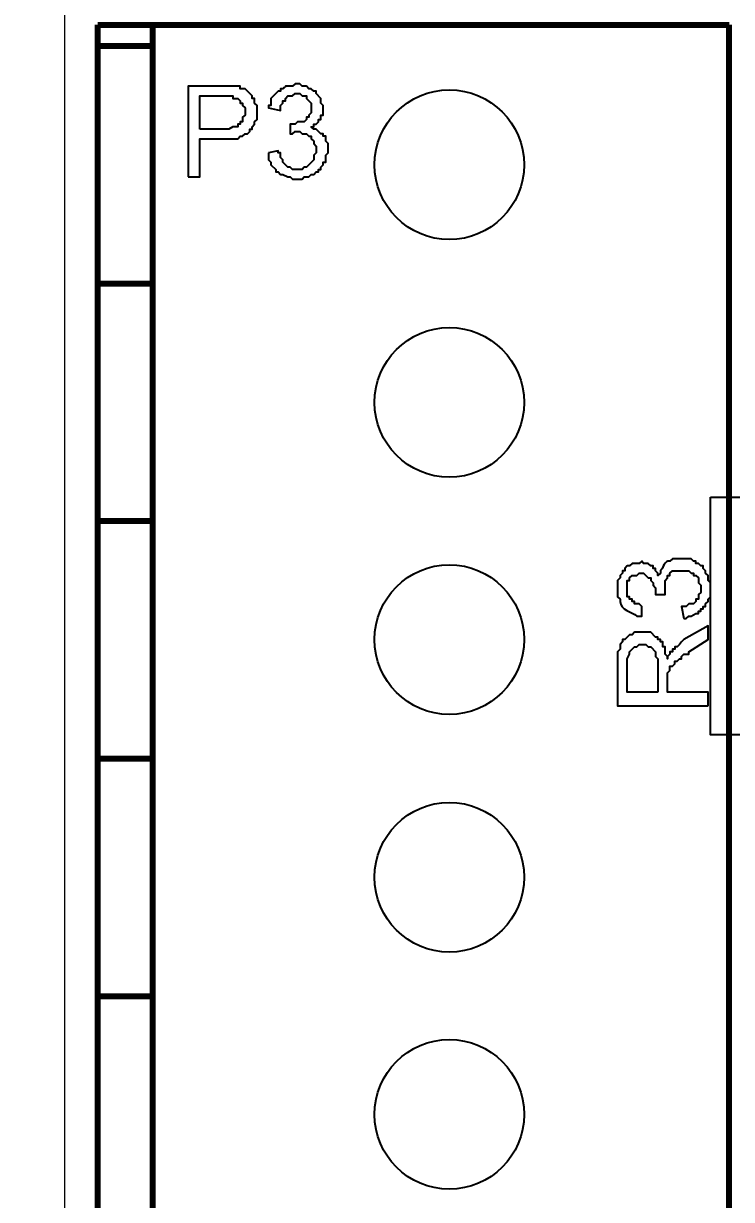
# Model space of a CAD drawing. Header units: millimetres. Extents: x -109 to -14.2, y -107.5 to -24.7.
# Drawn here: x -88.26 to -80.68, y -78.7 to -66.12 of the extents above; entities that cross this region are included whole.
import ezdxf

# ---------------------------------------------------------------- set-up
doc = ezdxf.new("R2010")
doc.units = ezdxf.units.MM
doc.header["$MEASUREMENT"] = 0
doc.layers.add('layer 1', color=7, linetype='Continuous')
doc.styles.get("Standard").update_dxf_attribs({"font": 'Deng.ttf'})
doc.dimstyles.get("Standard").update_dxf_attribs({"dimscale": 20, "dimtxt": 0.18, "dimasz": 0.18, "dimexe": 0.18, "dimexo": 0.0625, "dimgap": 0.09, "dimtad": 0, "dimtih": 1, "dimtoh": 1, "dimdec": 1, "dimzin": 0, "dimdsep": 46, "dimtxsty": 'Standard', "dimcen": 0.09, "dimadec": 0, "dimazin": 0, "dimtfac": 1, "dimtdec": 1, "dimtofl": 0, "dimtmove": 0, "dimatfit": 3, "dimfxl": 1, "dimtolj": 1, "dimtzin": 0, "dimarcsym": 0})

# ---------------------------------------------------------------- blocks, each defined once
blk = doc.blocks.new('*D5')
at = {"color": 0, "lineweight": -2, "transparency": 16777216}
for p, q in [((-86.575, -37.11), (-107.815, -37.11)), ((-104.215, -40.71), (-104.215, -62.346)), ((-104.215, -91.51), (-104.215, -69.874)), ((-86.575, -95.11), (-107.815, -95.11))]:
    blk.add_line(p, q, dxfattribs=at)
at = {"color": 0, "transparency": 16777216}
for points in [[(-104.815, -40.71), (-103.615, -40.71), (-104.215, -37.11)], [(-104.815, -91.51), (-103.615, -91.51), (-104.215, -95.11)]]:
    blk.add_solid(points, dxfattribs=at)
at = {"layer": 'Defpoints', "color": 0, "transparency": 16777216}
for p in [(-85.325, -37.11), (-104.215, -95.11), (-85.325, -95.11)]:
    blk.add_point(p, dxfattribs=at)
at = {"color": 0, "transparency": 16777216, "insert": (-104.215, -66.11), "char_height": 3.6, "attachment_point": 5}
blk.add_mtext('\\A1;58.0', dxfattribs=at)

msp = doc.modelspace()

# ---------------------------------------------------------------- linework, layer by layer
at = {"layer": 'layer 1', "color": 0}
for centre in [(-83.697, -67.633), (-83.697, -70.175), (-83.697, -72.712), (-83.697, -75.254), (-83.697, -77.79)]:
    msp.add_ellipse(centre, major_axis=(0, 0.8), ratio=1, dxfattribs=at)
at = {"layer": 'layer 1', "color": 0, "lineweight": 18}
msp.add_open_spline([(-87.814, -95.112), (-87.814, -95.112), (-87.814, -37.108), (-87.814, -37.108)], degree=3, dxfattribs=at)
at = {"layer": 'layer 1', "color": 0, "lineweight": 80}
for points in [[(-87.459, -91.988), (-87.459, -91.988), (-87.459, -66.136), (-87.459, -66.136)], [(-87.459, -66.136), (-87.459, -66.136), (-80.702, -66.136), (-80.702, -66.136)], [(-86.872, -91.988), (-86.872, -91.988), (-86.872, -66.136), (-86.872, -66.136)], [(-80.702, -91.988), (-80.702, -91.988), (-80.702, -66.136), (-80.702, -66.136)], [(-87.459, -66.361), (-87.459, -66.361), (-86.872, -66.361), (-86.872, -66.361)], [(-87.459, -68.904), (-87.459, -68.904), (-86.872, -68.904), (-86.872, -68.904)], [(-87.459, -71.44), (-87.459, -71.44), (-86.872, -71.44), (-86.872, -71.44)], [(-87.459, -73.983), (-87.459, -73.983), (-86.872, -73.983), (-86.872, -73.983)], [(-87.459, -76.526), (-87.459, -76.526), (-86.872, -76.526), (-86.872, -76.526)]]:
    msp.add_open_spline(points, degree=3, dxfattribs=at)
at = {"layer": 'layer 1', "color": 0}
for points, knots in [([(-85.633, -67.504), (-85.633, -67.504), (-85.53, -67.484), (-85.53, -67.484), (-85.53, -67.484), (-85.53, -67.484), (-85.53, -67.504), (-85.53, -67.504), (-85.53, -67.504), (-85.53, -67.504), (-85.504, -67.504), (-85.504, -67.504), (-85.504, -67.504), (-85.504, -67.504), (-85.504, -67.555), (-85.504, -67.555), (-85.504, -67.555), (-85.504, -67.555), (-85.478, -67.581), (-85.478, -67.581), (-85.478, -67.581), (-85.478, -67.581), (-85.478, -67.607), (-85.478, -67.607), (-85.478, -67.607), (-85.478, -67.607), (-85.426, -67.659), (-85.426, -67.659), (-85.426, -67.659), (-85.426, -67.659), (-85.4, -67.659), (-85.4, -67.659), (-85.4, -67.659), (-85.4, -67.659), (-85.375, -67.684), (-85.375, -67.684), (-85.375, -67.684), (-85.375, -67.684), (-85.271, -67.684), (-85.271, -67.684), (-85.271, -67.684), (-85.271, -67.684), (-85.252, -67.659), (-85.252, -67.659), (-85.252, -67.659), (-85.252, -67.659), (-85.226, -67.659), (-85.226, -67.659), (-85.226, -67.659), (-85.226, -67.659), (-85.149, -67.581), (-85.149, -67.581), (-85.149, -67.581), (-85.149, -67.581), (-85.149, -67.529), (-85.149, -67.529), (-85.149, -67.529), (-85.149, -67.529), (-85.123, -67.504), (-85.123, -67.504), (-85.123, -67.504), (-85.123, -67.504), (-85.123, -67.433), (-85.123, -67.433), (-85.123, -67.433), (-85.123, -67.433), (-85.149, -67.407), (-85.149, -67.407), (-85.149, -67.407), (-85.149, -67.407), (-85.149, -67.381), (-85.149, -67.381), (-85.149, -67.381), (-85.149, -67.381), (-85.175, -67.355), (-85.175, -67.355), (-85.175, -67.355), (-85.175, -67.355), (-85.175, -67.329), (-85.175, -67.329), (-85.175, -67.329), (-85.175, -67.329), (-85.2, -67.329), (-85.2, -67.329), (-85.2, -67.329), (-85.2, -67.329), (-85.226, -67.304), (-85.226, -67.304), (-85.226, -67.304), (-85.226, -67.304), (-85.271, -67.304), (-85.271, -67.304), (-85.271, -67.304), (-85.271, -67.304), (-85.297, -67.278), (-85.297, -67.278), (-85.297, -67.278), (-85.297, -67.278), (-85.349, -67.278), (-85.349, -67.278), (-85.349, -67.278), (-85.349, -67.278), (-85.375, -67.304), (-85.375, -67.304), (-85.375, -67.304), (-85.375, -67.304), (-85.4, -67.304), (-85.4, -67.304), (-85.4, -67.304), (-85.4, -67.304), (-85.4, -67.2), (-85.4, -67.2), (-85.4, -67.2), (-85.4, -67.2), (-85.349, -67.2), (-85.349, -67.2), (-85.349, -67.2), (-85.349, -67.2), (-85.323, -67.175), (-85.323, -67.175), (-85.323, -67.175), (-85.323, -67.175), (-85.252, -67.175), (-85.252, -67.175), (-85.252, -67.175), (-85.252, -67.175), (-85.226, -67.149), (-85.226, -67.149), (-85.226, -67.149), (-85.226, -67.149), (-85.226, -67.123), (-85.226, -67.123), (-85.226, -67.123), (-85.226, -67.123), (-85.2, -67.123), (-85.2, -67.123), (-85.2, -67.123), (-85.2, -67.123), (-85.2, -67.104), (-85.2, -67.104), (-85.2, -67.104), (-85.2, -67.104), (-85.175, -67.078), (-85.175, -67.078), (-85.175, -67.078), (-85.175, -67.078), (-85.175, -66.974), (-85.175, -66.974), (-85.175, -66.974), (-85.175, -66.974), (-85.226, -66.923), (-85.226, -66.923), (-85.226, -66.923), (-85.226, -66.923), (-85.226, -66.897), (-85.226, -66.897), (-85.226, -66.897), (-85.226, -66.897), (-85.271, -66.897), (-85.271, -66.897), (-85.271, -66.897), (-85.271, -66.897), (-85.297, -66.871), (-85.297, -66.871), (-85.297, -66.871), (-85.297, -66.871), (-85.349, -66.871), (-85.349, -66.871), (-85.349, -66.871), (-85.349, -66.871), (-85.375, -66.897), (-85.375, -66.897), (-85.375, -66.897), (-85.375, -66.897), (-85.426, -66.897), (-85.426, -66.897), (-85.426, -66.897), (-85.426, -66.897), (-85.452, -66.923), (-85.452, -66.923), (-85.452, -66.923), (-85.452, -66.923), (-85.452, -66.949), (-85.452, -66.949), (-85.452, -66.949), (-85.452, -66.949), (-85.478, -66.949), (-85.478, -66.949), (-85.478, -66.949), (-85.478, -66.949), (-85.478, -66.974), (-85.478, -66.974), (-85.478, -66.974), (-85.478, -66.974), (-85.504, -67), (-85.504, -67), (-85.504, -67), (-85.504, -67), (-85.504, -67.052), (-85.504, -67.052), (-85.504, -67.052), (-85.504, -67.052), (-85.633, -67.026), (-85.633, -67.026), (-85.633, -67.026), (-85.633, -67.026), (-85.633, -67), (-85.633, -67), (-85.633, -67), (-85.633, -67), (-85.607, -67), (-85.607, -67), (-85.607, -67), (-85.607, -67), (-85.607, -66.923), (-85.607, -66.923), (-85.607, -66.923), (-85.607, -66.923), (-85.53, -66.845), (-85.53, -66.845), (-85.53, -66.845), (-85.53, -66.845), (-85.504, -66.845), (-85.504, -66.845), (-85.504, -66.845), (-85.504, -66.845), (-85.504, -66.82), (-85.504, -66.82), (-85.504, -66.82), (-85.504, -66.82), (-85.478, -66.82), (-85.478, -66.82), (-85.478, -66.82), (-85.478, -66.82), (-85.452, -66.794), (-85.452, -66.794), (-85.452, -66.794), (-85.452, -66.794), (-85.375, -66.794), (-85.375, -66.794), (-85.375, -66.794), (-85.375, -66.794), (-85.349, -66.768), (-85.349, -66.768), (-85.349, -66.768), (-85.349, -66.768), (-85.297, -66.768), (-85.297, -66.768), (-85.297, -66.768), (-85.297, -66.768), (-85.271, -66.794), (-85.271, -66.794), (-85.271, -66.794), (-85.271, -66.794), (-85.226, -66.794), (-85.226, -66.794), (-85.226, -66.794), (-85.226, -66.794), (-85.2, -66.82), (-85.2, -66.82), (-85.2, -66.82), (-85.2, -66.82), (-85.175, -66.82), (-85.175, -66.82), (-85.175, -66.82), (-85.175, -66.82), (-85.149, -66.845), (-85.149, -66.845), (-85.149, -66.845), (-85.149, -66.845), (-85.123, -66.845), (-85.123, -66.845), (-85.123, -66.845), (-85.123, -66.845), (-85.123, -66.871), (-85.123, -66.871), (-85.123, -66.871), (-85.123, -66.871), (-85.071, -66.923), (-85.071, -66.923), (-85.071, -66.923), (-85.071, -66.923), (-85.071, -66.974), (-85.071, -66.974), (-85.071, -66.974), (-85.071, -66.974), (-85.046, -67), (-85.046, -67), (-85.046, -67), (-85.046, -67), (-85.046, -67.104), (-85.046, -67.104), (-85.046, -67.104), (-85.046, -67.104), (-85.071, -67.104), (-85.071, -67.104), (-85.071, -67.104), (-85.071, -67.104), (-85.071, -67.149), (-85.071, -67.149), (-85.071, -67.149), (-85.071, -67.149), (-85.097, -67.149), (-85.097, -67.149), (-85.097, -67.149), (-85.097, -67.149), (-85.097, -67.175), (-85.097, -67.175), (-85.097, -67.175), (-85.097, -67.175), (-85.123, -67.2), (-85.123, -67.2), (-85.123, -67.2), (-85.123, -67.2), (-85.149, -67.2), (-85.149, -67.2), (-85.149, -67.2), (-85.149, -67.2), (-85.149, -67.226), (-85.149, -67.226), (-85.149, -67.226), (-85.149, -67.226), (-85.175, -67.226), (-85.175, -67.226), (-85.175, -67.226), (-85.175, -67.226), (-85.149, -67.252), (-85.149, -67.252), (-85.149, -67.252), (-85.149, -67.252), (-85.123, -67.252), (-85.123, -67.252), (-85.123, -67.252), (-85.123, -67.252), (-85.071, -67.304), (-85.071, -67.304), (-85.071, -67.304), (-85.071, -67.304), (-85.046, -67.304), (-85.046, -67.304), (-85.046, -67.304), (-85.046, -67.304), (-85.046, -67.329), (-85.046, -67.329), (-85.046, -67.329), (-85.046, -67.329), (-85.02, -67.329), (-85.02, -67.329), (-85.02, -67.329), (-85.02, -67.329), (-85.02, -67.381), (-85.02, -67.381), (-85.02, -67.381), (-85.02, -67.381), (-84.994, -67.407), (-84.994, -67.407), (-84.994, -67.407), (-84.994, -67.407), (-84.994, -67.504), (-84.994, -67.504), (-84.994, -67.504), (-84.994, -67.504), (-85.02, -67.529), (-85.02, -67.529), (-85.02, -67.529), (-85.02, -67.529), (-85.02, -67.607), (-85.02, -67.607), (-85.02, -67.607), (-85.02, -67.607), (-85.046, -67.607), (-85.046, -67.607), (-85.046, -67.607), (-85.046, -67.607), (-85.046, -67.633), (-85.046, -67.633), (-85.046, -67.633), (-85.046, -67.633), (-85.071, -67.659), (-85.071, -67.659), (-85.071, -67.659), (-85.071, -67.659), (-85.071, -67.684), (-85.071, -67.684), (-85.071, -67.684), (-85.071, -67.684), (-85.097, -67.684), (-85.097, -67.684), (-85.097, -67.684), (-85.097, -67.684), (-85.097, -67.71), (-85.097, -67.71), (-85.097, -67.71), (-85.097, -67.71), (-85.123, -67.71), (-85.123, -67.71), (-85.123, -67.71), (-85.123, -67.71), (-85.149, -67.736), (-85.149, -67.736), (-85.149, -67.736), (-85.149, -67.736), (-85.175, -67.736), (-85.175, -67.736), (-85.175, -67.736), (-85.175, -67.736), (-85.2, -67.762), (-85.2, -67.762), (-85.2, -67.762), (-85.2, -67.762), (-85.252, -67.762), (-85.252, -67.762), (-85.252, -67.762), (-85.252, -67.762), (-85.271, -67.788), (-85.271, -67.788), (-85.271, -67.788), (-85.271, -67.788), (-85.375, -67.788), (-85.375, -67.788), (-85.375, -67.788), (-85.375, -67.788), (-85.4, -67.762), (-85.4, -67.762), (-85.4, -67.762), (-85.4, -67.762), (-85.426, -67.762), (-85.426, -67.762), (-85.426, -67.762), (-85.426, -67.762), (-85.478, -67.736), (-85.478, -67.736), (-85.478, -67.736), (-85.478, -67.736), (-85.504, -67.736), (-85.504, -67.736), (-85.504, -67.736), (-85.504, -67.736), (-85.53, -67.71), (-85.53, -67.71), (-85.53, -67.71), (-85.53, -67.71), (-85.555, -67.71), (-85.555, -67.71), (-85.555, -67.71), (-85.555, -67.71), (-85.555, -67.684), (-85.555, -67.684), (-85.555, -67.684), (-85.555, -67.684), (-85.607, -67.633), (-85.607, -67.633), (-85.607, -67.633), (-85.607, -67.633), (-85.607, -67.607), (-85.607, -67.607), (-85.607, -67.607), (-85.607, -67.607), (-85.633, -67.581), (-85.633, -67.581), (-85.633, -67.581), (-85.633, -67.581), (-85.633, -67.504), (-85.633, -67.504)], [0, 0, 0, 0, 0.008547, 0.008547, 0.008547, 0.008547, 0.017094, 0.017094, 0.017094, 0.017094, 0.025641, 0.025641, 0.025641, 0.025641, 0.034188, 0.034188, 0.034188, 0.034188, 0.042735, 0.042735, 0.042735, 0.042735, 0.051282, 0.051282, 0.051282, 0.051282, 0.059829, 0.059829, 0.059829, 0.059829, 0.068376, 0.068376, 0.068376, 0.068376, 0.076923, 0.076923, 0.076923, 0.076923, 0.08547, 0.08547, 0.08547, 0.08547, 0.094017, 0.094017, 0.094017, 0.094017, 0.102564, 0.102564, 0.102564, 0.102564, 0.111111, 0.111111, 0.111111, 0.111111, 0.119658, 0.119658, 0.119658, 0.119658, 0.128205, 0.128205, 0.128205, 0.128205, 0.136752, 0.136752, 0.136752, 0.136752, 0.145299, 0.145299, 0.145299, 0.145299, 0.153846, 0.153846, 0.153846, 0.153846, 0.162393, 0.162393, 0.162393, 0.162393, 0.17094, 0.17094, 0.17094, 0.17094, 0.179487, 0.179487, 0.179487, 0.179487, 0.188034, 0.188034, 0.188034, 0.188034, 0.196581, 0.196581, 0.196581, 0.196581, 0.205128, 0.205128, 0.205128, 0.205128, 0.213675, 0.213675, 0.213675, 0.213675, 0.222222, 0.222222, 0.222222, 0.222222, 0.230769, 0.230769, 0.230769, 0.230769, 0.239316, 0.239316, 0.239316, 0.239316, 0.247863, 0.247863, 0.247863, 0.247863, 0.25641, 0.25641, 0.25641, 0.25641, 0.264957, 0.264957, 0.264957, 0.264957, 0.273504, 0.273504, 0.273504, 0.273504, 0.282051, 0.282051, 0.282051, 0.282051, 0.290598, 0.290598, 0.290598, 0.290598, 0.299145, 0.299145, 0.299145, 0.299145, 0.307692, 0.307692, 0.307692, 0.307692, 0.316239, 0.316239, 0.316239, 0.316239, 0.324786, 0.324786, 0.324786, 0.324786, 0.333333, 0.333333, 0.333333, 0.333333, 0.34188, 0.34188, 0.34188, 0.34188, 0.350427, 0.350427, 0.350427, 0.350427, 0.358974, 0.358974, 0.358974, 0.358974, 0.367521, 0.367521, 0.367521, 0.367521, 0.376068, 0.376068, 0.376068, 0.376068, 0.384615, 0.384615, 0.384615, 0.384615, 0.393162, 0.393162, 0.393162, 0.393162, 0.401709, 0.401709, 0.401709, 0.401709, 0.410256, 0.410256, 0.410256, 0.410256, 0.418803, 0.418803, 0.418803, 0.418803, 0.42735, 0.42735, 0.42735, 0.42735, 0.435897, 0.435897, 0.435897, 0.435897, 0.444444, 0.444444, 0.444444, 0.444444, 0.452991, 0.452991, 0.452991, 0.452991, 0.461538, 0.461538, 0.461538, 0.461538, 0.470085, 0.470085, 0.470085, 0.470085, 0.478632, 0.478632, 0.478632, 0.478632, 0.487179, 0.487179, 0.487179, 0.487179, 0.495726, 0.495726, 0.495726, 0.495727, 0.504274, 0.504274, 0.504274, 0.504274, 0.512821, 0.512821, 0.512821, 0.512821, 0.521368, 0.521368, 0.521368, 0.521368, 0.529915, 0.529915, 0.529915, 0.529915, 0.538462, 0.538462, 0.538462, 0.538462, 0.547009, 0.547009, 0.547009, 0.547009, 0.555556, 0.555556, 0.555556, 0.555556, 0.564103, 0.564103, 0.564103, 0.564103, 0.57265, 0.57265, 0.57265, 0.57265, 0.581197, 0.581197, 0.581197, 0.581197, 0.589744, 0.589744, 0.589744, 0.589744, 0.598291, 0.598291, 0.598291, 0.598291, 0.606838, 0.606838, 0.606838, 0.606838, 0.615385, 0.615385, 0.615385, 0.615385, 0.623932, 0.623932, 0.623932, 0.623932, 0.632479, 0.632479, 0.632479, 0.632479, 0.641026, 0.641026, 0.641026, 0.641026, 0.649573, 0.649573, 0.649573, 0.649573, 0.65812, 0.65812, 0.65812, 0.65812, 0.666667, 0.666667, 0.666667, 0.666667, 0.675214, 0.675214, 0.675214, 0.675214, 0.683761, 0.683761, 0.683761, 0.683761, 0.692308, 0.692308, 0.692308, 0.692308, 0.700855, 0.700855, 0.700855, 0.700855, 0.709402, 0.709402, 0.709402, 0.709402, 0.717949, 0.717949, 0.717949, 0.717949, 0.726496, 0.726496, 0.726496, 0.726496, 0.735043, 0.735043, 0.735043, 0.735043, 0.74359, 0.74359, 0.74359, 0.74359, 0.752137, 0.752137, 0.752137, 0.752137, 0.760684, 0.760684, 0.760684, 0.760684, 0.769231, 0.769231, 0.769231, 0.769231, 0.777778, 0.777778, 0.777778, 0.777778, 0.786325, 0.786325, 0.786325, 0.786325, 0.794872, 0.794872, 0.794872, 0.794872, 0.803419, 0.803419, 0.803419, 0.803419, 0.811966, 0.811966, 0.811966, 0.811966, 0.820513, 0.820513, 0.820513, 0.820513, 0.82906, 0.82906, 0.82906, 0.82906, 0.837607, 0.837607, 0.837607, 0.837607, 0.846154, 0.846154, 0.846154, 0.846154, 0.854701, 0.854701, 0.854701, 0.854701, 0.863248, 0.863248, 0.863248, 0.863248, 0.871795, 0.871795, 0.871795, 0.871795, 0.880342, 0.880342, 0.880342, 0.880342, 0.888889, 0.888889, 0.888889, 0.888889, 0.897436, 0.897436, 0.897436, 0.897436, 0.905983, 0.905983, 0.905983, 0.905983, 0.91453, 0.91453, 0.91453, 0.91453, 0.923077, 0.923077, 0.923077, 0.923077, 0.931624, 0.931624, 0.931624, 0.931624, 0.940171, 0.940171, 0.940171, 0.940171, 0.948718, 0.948718, 0.948718, 0.948718, 0.957265, 0.957265, 0.957265, 0.957265, 0.965812, 0.965812, 0.965812, 0.965812, 0.974359, 0.974359, 0.974359, 0.974359, 0.982906, 0.982906, 0.982906, 0.982906, 1, 1, 1, 1]), ([(-86.491, -67.762), (-86.491, -67.762), (-86.491, -66.794), (-86.491, -66.794), (-86.491, -66.794), (-86.491, -66.794), (-86.136, -66.794), (-86.136, -66.794), (-86.136, -66.794), (-86.078, -66.794), (-86.02, -66.794), (-85.962, -66.794), (-85.962, -66.794), (-85.962, -66.794), (-85.936, -66.794), (-85.936, -66.794), (-85.936, -66.794), (-85.936, -66.794), (-85.936, -66.82), (-85.936, -66.82), (-85.936, -66.82), (-85.936, -66.82), (-85.884, -66.82), (-85.884, -66.82), (-85.884, -66.82), (-85.884, -66.82), (-85.807, -66.897), (-85.807, -66.897), (-85.807, -66.897), (-85.807, -66.897), (-85.807, -66.923), (-85.807, -66.923), (-85.807, -66.923), (-85.807, -66.923), (-85.781, -66.923), (-85.781, -66.923), (-85.781, -66.923), (-85.781, -66.923), (-85.781, -66.974), (-85.781, -66.974), (-85.781, -66.974), (-85.781, -66.974), (-85.755, -67), (-85.755, -67), (-85.755, -67), (-85.755, -67), (-85.755, -67.149), (-85.755, -67.149), (-85.755, -67.149), (-85.755, -67.149), (-85.781, -67.175), (-85.781, -67.175), (-85.781, -67.175), (-85.781, -67.175), (-85.781, -67.2), (-85.781, -67.2), (-85.781, -67.2), (-85.781, -67.2), (-85.807, -67.226), (-85.807, -67.226), (-85.807, -67.226), (-85.807, -67.226), (-85.807, -67.252), (-85.807, -67.252), (-85.807, -67.252), (-85.807, -67.252), (-85.833, -67.252), (-85.833, -67.252), (-85.833, -67.252), (-85.833, -67.252), (-85.833, -67.278), (-85.833, -67.278), (-85.833, -67.278), (-85.833, -67.278), (-85.859, -67.304), (-85.859, -67.304), (-85.859, -67.304), (-85.859, -67.304), (-85.884, -67.304), (-85.884, -67.304), (-85.884, -67.304), (-85.884, -67.304), (-85.91, -67.329), (-85.91, -67.329), (-85.91, -67.329), (-85.91, -67.329), (-85.936, -67.329), (-85.936, -67.329), (-85.936, -67.329), (-85.936, -67.329), (-85.962, -67.355), (-85.962, -67.355), (-85.962, -67.355), (-85.962, -67.355), (-86.369, -67.355), (-86.369, -67.355), (-86.369, -67.355), (-86.369, -67.355), (-86.369, -67.762), (-86.369, -67.762), (-86.369, -67.762), (-86.369, -67.762), (-86.491, -67.762), (-86.491, -67.762)], [0, 0, 0, 0, 0.037037, 0.037037, 0.037037, 0.037037, 0.074074, 0.074074, 0.074074, 0.074074, 0.111111, 0.111111, 0.111111, 0.111111, 0.148148, 0.148148, 0.148148, 0.148148, 0.185185, 0.185185, 0.185185, 0.185185, 0.222222, 0.222222, 0.222222, 0.222222, 0.259259, 0.259259, 0.259259, 0.259259, 0.296296, 0.296296, 0.296296, 0.296296, 0.333333, 0.333333, 0.333333, 0.333333, 0.37037, 0.37037, 0.37037, 0.37037, 0.407407, 0.407407, 0.407407, 0.407407, 0.444444, 0.444444, 0.444444, 0.444444, 0.481481, 0.481481, 0.481481, 0.481481, 0.518519, 0.518519, 0.518519, 0.518519, 0.555556, 0.555556, 0.555556, 0.555556, 0.592593, 0.592593, 0.592593, 0.592593, 0.62963, 0.62963, 0.62963, 0.62963, 0.666667, 0.666667, 0.666667, 0.666667, 0.703704, 0.703704, 0.703704, 0.703704, 0.740741, 0.740741, 0.740741, 0.740741, 0.777778, 0.777778, 0.777778, 0.777778, 0.814815, 0.814815, 0.814815, 0.814815, 0.851852, 0.851852, 0.851852, 0.851852, 0.888889, 0.888889, 0.888889, 0.888889, 0.925926, 0.925926, 0.925926, 0.925926, 1, 1, 1, 1]), ([(-86.369, -67.252), (-86.369, -67.252), (-86.059, -67.252), (-86.059, -67.252), (-86.059, -67.252), (-86.059, -67.252), (-86.014, -67.226), (-86.014, -67.226), (-86.014, -67.226), (-86.014, -67.226), (-85.962, -67.226), (-85.962, -67.226), (-85.962, -67.226), (-85.962, -67.226), (-85.962, -67.2), (-85.962, -67.2), (-85.962, -67.2), (-85.962, -67.2), (-85.936, -67.2), (-85.936, -67.2), (-85.936, -67.2), (-85.936, -67.2), (-85.936, -67.175), (-85.936, -67.175), (-85.936, -67.175), (-85.936, -67.175), (-85.91, -67.175), (-85.91, -67.175), (-85.91, -67.175), (-85.91, -67.175), (-85.91, -67.123), (-85.91, -67.123), (-85.91, -67.123), (-85.91, -67.123), (-85.884, -67.104), (-85.884, -67.104), (-85.884, -67.104), (-85.884, -67.104), (-85.884, -67.026), (-85.884, -67.026), (-85.884, -67.026), (-85.884, -67.026), (-85.91, -67), (-85.91, -67), (-85.91, -67), (-85.91, -67), (-85.91, -66.974), (-85.91, -66.974), (-85.91, -66.974), (-85.91, -66.974), (-85.936, -66.974), (-85.936, -66.974), (-85.936, -66.974), (-85.936, -66.974), (-85.936, -66.949), (-85.936, -66.949), (-85.936, -66.949), (-85.936, -66.949), (-85.962, -66.923), (-85.962, -66.923), (-85.962, -66.923), (-85.962, -66.923), (-86.014, -66.923), (-86.014, -66.923), (-86.014, -66.923), (-86.014, -66.923), (-86.014, -66.897), (-86.014, -66.897), (-86.014, -66.897), (-86.014, -66.897), (-86.369, -66.897), (-86.369, -66.897), (-86.369, -66.897), (-86.369, -66.897), (-86.369, -67.252), (-86.369, -67.252)], [0, 0, 0, 0, 0.05, 0.05, 0.05, 0.05, 0.1, 0.1, 0.1, 0.1, 0.15, 0.15, 0.15, 0.15, 0.2, 0.2, 0.2, 0.2, 0.25, 0.25, 0.25, 0.25, 0.3, 0.3, 0.3, 0.3, 0.35, 0.35, 0.35, 0.35, 0.4, 0.4, 0.4, 0.4, 0.45, 0.45, 0.45, 0.45, 0.5, 0.5, 0.5, 0.5, 0.55, 0.55, 0.55, 0.55, 0.6, 0.6, 0.6, 0.6, 0.65, 0.65, 0.65, 0.65, 0.7, 0.7, 0.7, 0.7, 0.75, 0.75, 0.75, 0.75, 0.8, 0.8, 0.8, 0.8, 0.85, 0.85, 0.85, 0.85, 0.9, 0.9, 0.9, 0.9, 1, 1, 1, 1]), ([(-80.902, -71.189), (-80.902, -71.189), (-80.902, -73.731), (-80.902, -73.731), (-80.902, -73.731), (-80.902, -73.731), (-72.009, -73.731), (-72.009, -73.731), (-72.009, -73.731), (-72.009, -73.731), (-72.009, -71.189), (-72.009, -71.189), (-72.009, -71.189), (-72.009, -71.189), (-80.902, -71.189), (-80.902, -71.189)], [0, 0, 0, 0, 0.2, 0.2, 0.2, 0.2, 0.4, 0.4, 0.4, 0.4, 0.6, 0.6, 0.6, 0.6, 1, 1, 1, 1]), ([(-81.186, -72.486), (-81.186, -72.486), (-81.212, -72.357), (-81.212, -72.357), (-81.212, -72.357), (-81.212, -72.357), (-81.161, -72.357), (-81.161, -72.357), (-81.161, -72.357), (-81.161, -72.357), (-81.135, -72.331), (-81.135, -72.331), (-81.135, -72.331), (-81.135, -72.331), (-81.083, -72.331), (-81.083, -72.331), (-81.083, -72.331), (-81.083, -72.331), (-81.057, -72.305), (-81.057, -72.305), (-81.057, -72.305), (-81.057, -72.305), (-81.057, -72.279), (-81.057, -72.279), (-81.057, -72.279), (-81.057, -72.279), (-81.031, -72.279), (-81.031, -72.279), (-81.031, -72.279), (-81.031, -72.279), (-81.031, -72.228), (-81.031, -72.228), (-81.031, -72.228), (-81.031, -72.228), (-81.006, -72.208), (-81.006, -72.208), (-81.006, -72.208), (-81.006, -72.208), (-81.006, -72.131), (-81.006, -72.131), (-81.006, -72.131), (-81.006, -72.131), (-81.031, -72.105), (-81.031, -72.105), (-81.031, -72.105), (-81.031, -72.105), (-81.031, -72.053), (-81.031, -72.053), (-81.031, -72.053), (-81.031, -72.053), (-81.057, -72.028), (-81.057, -72.028), (-81.057, -72.028), (-81.057, -72.028), (-81.083, -72.028), (-81.083, -72.028), (-81.083, -72.028), (-81.083, -72.028), (-81.083, -72.002), (-81.083, -72.002), (-81.083, -72.002), (-81.083, -72.002), (-81.109, -72.002), (-81.109, -72.002), (-81.109, -72.002), (-81.109, -72.002), (-81.135, -71.976), (-81.135, -71.976), (-81.135, -71.976), (-81.135, -71.976), (-81.309, -71.976), (-81.309, -71.976), (-81.309, -71.976), (-81.309, -71.976), (-81.335, -72.002), (-81.335, -72.002), (-81.335, -72.002), (-81.335, -72.002), (-81.335, -72.028), (-81.335, -72.028), (-81.335, -72.028), (-81.335, -72.028), (-81.361, -72.028), (-81.361, -72.028), (-81.361, -72.028), (-81.361, -72.028), (-81.361, -72.053), (-81.361, -72.053), (-81.361, -72.053), (-81.361, -72.053), (-81.386, -72.079), (-81.386, -72.079), (-81.386, -72.079), (-81.386, -72.079), (-81.386, -72.228), (-81.386, -72.228), (-81.386, -72.228), (-81.386, -72.228), (-81.49, -72.228), (-81.49, -72.228), (-81.49, -72.228), (-81.49, -72.228), (-81.49, -72.157), (-81.49, -72.157), (-81.49, -72.157), (-81.49, -72.157), (-81.515, -72.131), (-81.515, -72.131), (-81.515, -72.131), (-81.515, -72.131), (-81.515, -72.105), (-81.515, -72.105), (-81.515, -72.105), (-81.515, -72.105), (-81.541, -72.079), (-81.541, -72.079), (-81.541, -72.079), (-81.541, -72.079), (-81.541, -72.053), (-81.541, -72.053), (-81.541, -72.053), (-81.541, -72.053), (-81.567, -72.053), (-81.567, -72.053), (-81.567, -72.053), (-81.567, -72.053), (-81.619, -72.002), (-81.619, -72.002), (-81.619, -72.002), (-81.619, -72.002), (-81.664, -72.002), (-81.664, -72.002), (-81.664, -72.002), (-81.664, -72.002), (-81.69, -72.028), (-81.69, -72.028), (-81.69, -72.028), (-81.69, -72.028), (-81.741, -72.028), (-81.741, -72.028), (-81.741, -72.028), (-81.741, -72.028), (-81.767, -72.053), (-81.767, -72.053), (-81.767, -72.053), (-81.767, -72.053), (-81.767, -72.079), (-81.767, -72.079), (-81.767, -72.079), (-81.767, -72.079), (-81.793, -72.079), (-81.793, -72.079), (-81.793, -72.079), (-81.793, -72.079), (-81.793, -72.105), (-81.793, -72.105), (-81.793, -72.105), (-81.793, -72.146), (-81.793, -72.187), (-81.793, -72.228), (-81.793, -72.228), (-81.793, -72.228), (-81.793, -72.253), (-81.793, -72.253), (-81.793, -72.253), (-81.793, -72.253), (-81.767, -72.253), (-81.767, -72.253), (-81.767, -72.253), (-81.767, -72.253), (-81.767, -72.279), (-81.767, -72.279), (-81.767, -72.279), (-81.767, -72.279), (-81.741, -72.279), (-81.741, -72.279), (-81.741, -72.279), (-81.741, -72.279), (-81.741, -72.305), (-81.741, -72.305), (-81.741, -72.305), (-81.741, -72.305), (-81.716, -72.305), (-81.716, -72.305), (-81.716, -72.305), (-81.716, -72.305), (-81.716, -72.331), (-81.716, -72.331), (-81.716, -72.331), (-81.716, -72.331), (-81.664, -72.331), (-81.664, -72.331), (-81.664, -72.331), (-81.664, -72.331), (-81.638, -72.357), (-81.638, -72.357), (-81.638, -72.357), (-81.638, -72.357), (-81.638, -72.46), (-81.638, -72.46), (-81.638, -72.46), (-81.638, -72.46), (-81.69, -72.46), (-81.69, -72.46), (-81.69, -72.46), (-81.743, -72.417), (-81.863, -72.394), (-81.87, -72.305), (-81.87, -72.305), (-81.87, -72.305), (-81.87, -72.279), (-81.87, -72.279), (-81.87, -72.279), (-81.87, -72.279), (-81.896, -72.253), (-81.896, -72.253), (-81.896, -72.253), (-81.896, -72.253), (-81.896, -72.079), (-81.896, -72.079), (-81.896, -72.079), (-81.896, -72.079), (-81.87, -72.053), (-81.87, -72.053), (-81.87, -72.053), (-81.87, -72.053), (-81.87, -72.028), (-81.87, -72.028), (-81.87, -72.028), (-81.87, -72.028), (-81.845, -72.002), (-81.845, -72.002), (-81.845, -72.002), (-81.845, -72.002), (-81.845, -71.976), (-81.845, -71.976), (-81.845, -71.976), (-81.845, -71.976), (-81.819, -71.976), (-81.819, -71.976), (-81.819, -71.976), (-81.819, -71.976), (-81.819, -71.95), (-81.819, -71.95), (-81.819, -71.95), (-81.819, -71.95), (-81.793, -71.924), (-81.793, -71.924), (-81.793, -71.924), (-81.793, -71.924), (-81.767, -71.924), (-81.767, -71.924), (-81.767, -71.924), (-81.767, -71.924), (-81.741, -71.898), (-81.741, -71.898), (-81.741, -71.898), (-81.741, -71.898), (-81.664, -71.898), (-81.664, -71.898), (-81.664, -71.898), (-81.664, -71.898), (-81.638, -71.873), (-81.638, -71.873), (-81.638, -71.873), (-81.638, -71.873), (-81.619, -71.898), (-81.619, -71.898), (-81.619, -71.898), (-81.619, -71.898), (-81.567, -71.898), (-81.567, -71.898), (-81.567, -71.898), (-81.567, -71.898), (-81.541, -71.924), (-81.541, -71.924), (-81.541, -71.924), (-81.541, -71.924), (-81.515, -71.924), (-81.515, -71.924), (-81.515, -71.924), (-81.515, -71.924), (-81.515, -71.95), (-81.515, -71.95), (-81.515, -71.95), (-81.515, -71.95), (-81.49, -71.95), (-81.49, -71.95), (-81.49, -71.95), (-81.49, -71.95), (-81.49, -71.976), (-81.49, -71.976), (-81.49, -71.976), (-81.49, -71.976), (-81.464, -72.002), (-81.464, -72.002), (-81.464, -72.002), (-81.464, -72.002), (-81.464, -72.028), (-81.464, -72.028), (-81.464, -72.028), (-81.464, -72.028), (-81.438, -72.002), (-81.438, -72.002), (-81.438, -72.002), (-81.438, -72.002), (-81.438, -71.976), (-81.438, -71.976), (-81.438, -71.976), (-81.402, -71.948), (-81.401, -71.862), (-81.335, -71.873), (-81.335, -71.873), (-81.335, -71.873), (-81.309, -71.847), (-81.309, -71.847), (-81.309, -71.847), (-81.309, -71.847), (-81.283, -71.847), (-81.283, -71.847), (-81.283, -71.847), (-81.225, -71.847), (-81.167, -71.847), (-81.109, -71.847), (-81.109, -71.847), (-81.109, -71.847), (-81.083, -71.873), (-81.083, -71.873), (-81.083, -71.873), (-81.083, -71.873), (-81.057, -71.873), (-81.057, -71.873), (-81.057, -71.873), (-81.057, -71.873), (-81.057, -71.898), (-81.057, -71.898), (-81.057, -71.898), (-81.057, -71.898), (-81.031, -71.898), (-81.031, -71.898), (-81.031, -71.898), (-81.031, -71.898), (-81.006, -71.924), (-81.006, -71.924), (-81.006, -71.924), (-81.006, -71.924), (-80.98, -71.924), (-80.98, -71.924), (-80.98, -71.924), (-80.98, -71.924), (-80.98, -71.95), (-80.98, -71.95), (-80.98, -71.95), (-80.98, -71.95), (-80.954, -71.976), (-80.954, -71.976), (-80.954, -71.976), (-80.954, -71.976), (-80.954, -72.002), (-80.954, -72.002), (-80.954, -72.002), (-80.954, -72.002), (-80.928, -72.028), (-80.928, -72.028), (-80.928, -72.028), (-80.928, -72.028), (-80.928, -72.079), (-80.928, -72.079), (-80.928, -72.079), (-80.928, -72.079), (-80.902, -72.105), (-80.902, -72.105), (-80.902, -72.105), (-80.902, -72.105), (-80.902, -72.253), (-80.902, -72.253), (-80.902, -72.253), (-80.902, -72.253), (-80.928, -72.279), (-80.928, -72.279), (-80.928, -72.279), (-80.928, -72.279), (-80.928, -72.305), (-80.928, -72.305), (-80.928, -72.305), (-80.928, -72.305), (-80.954, -72.331), (-80.954, -72.331), (-80.954, -72.331), (-80.954, -72.331), (-80.954, -72.357), (-80.954, -72.357), (-80.954, -72.357), (-80.954, -72.357), (-80.98, -72.357), (-80.98, -72.357), (-80.98, -72.357), (-80.98, -72.357), (-80.98, -72.382), (-80.98, -72.382), (-80.98, -72.382), (-80.98, -72.382), (-81.006, -72.382), (-81.006, -72.382), (-81.006, -72.382), (-81.006, -72.382), (-81.006, -72.408), (-81.006, -72.408), (-81.006, -72.408), (-81.006, -72.408), (-81.031, -72.408), (-81.031, -72.408), (-81.031, -72.408), (-81.031, -72.408), (-81.031, -72.434), (-81.031, -72.434), (-81.031, -72.434), (-81.031, -72.434), (-81.057, -72.434), (-81.057, -72.434), (-81.057, -72.434), (-81.057, -72.434), (-81.109, -72.46), (-81.109, -72.46), (-81.109, -72.46), (-81.109, -72.46), (-81.135, -72.46), (-81.135, -72.46), (-81.135, -72.46), (-81.135, -72.46), (-81.161, -72.486), (-81.161, -72.486), (-81.161, -72.486), (-81.161, -72.486), (-81.186, -72.486), (-81.186, -72.486)], [0, 0, 0, 0, 0.009091, 0.009091, 0.009091, 0.009091, 0.018182, 0.018182, 0.018182, 0.018182, 0.027273, 0.027273, 0.027273, 0.027273, 0.036364, 0.036364, 0.036364, 0.036364, 0.045455, 0.045455, 0.045455, 0.045455, 0.054545, 0.054545, 0.054545, 0.054545, 0.063636, 0.063636, 0.063636, 0.063636, 0.072727, 0.072727, 0.072727, 0.072727, 0.081818, 0.081818, 0.081818, 0.081818, 0.090909, 0.090909, 0.090909, 0.090909, 0.1, 0.1, 0.1, 0.1, 0.109091, 0.109091, 0.109091, 0.109091, 0.118182, 0.118182, 0.118182, 0.118182, 0.127273, 0.127273, 0.127273, 0.127273, 0.136364, 0.136364, 0.136364, 0.136364, 0.145455, 0.145455, 0.145455, 0.145455, 0.154545, 0.154545, 0.154545, 0.154545, 0.163636, 0.163636, 0.163636, 0.163636, 0.172727, 0.172727, 0.172727, 0.172727, 0.181818, 0.181818, 0.181818, 0.181818, 0.190909, 0.190909, 0.190909, 0.190909, 0.2, 0.2, 0.2, 0.2, 0.209091, 0.209091, 0.209091, 0.209091, 0.218182, 0.218182, 0.218182, 0.218182, 0.227273, 0.227273, 0.227273, 0.227273, 0.236364, 0.236364, 0.236364, 0.236364, 0.245455, 0.245455, 0.245455, 0.245455, 0.254545, 0.254545, 0.254545, 0.254545, 0.263636, 0.263636, 0.263636, 0.263636, 0.272727, 0.272727, 0.272727, 0.272727, 0.281818, 0.281818, 0.281818, 0.281818, 0.290909, 0.290909, 0.290909, 0.290909, 0.3, 0.3, 0.3, 0.3, 0.309091, 0.309091, 0.309091, 0.309091, 0.318182, 0.318182, 0.318182, 0.318182, 0.327273, 0.327273, 0.327273, 0.327273, 0.336364, 0.336364, 0.336364, 0.336364, 0.345455, 0.345455, 0.345455, 0.345455, 0.354545, 0.354545, 0.354545, 0.354545, 0.363636, 0.363636, 0.363636, 0.363636, 0.372727, 0.372727, 0.372727, 0.372727, 0.381818, 0.381818, 0.381818, 0.381818, 0.390909, 0.390909, 0.390909, 0.390909, 0.4, 0.4, 0.4, 0.4, 0.409091, 0.409091, 0.409091, 0.409091, 0.418182, 0.418182, 0.418182, 0.418182, 0.427273, 0.427273, 0.427273, 0.427273, 0.436364, 0.436364, 0.436364, 0.436364, 0.445455, 0.445455, 0.445455, 0.445455, 0.454545, 0.454545, 0.454545, 0.454545, 0.463636, 0.463636, 0.463636, 0.463636, 0.472727, 0.472727, 0.472727, 0.472727, 0.481818, 0.481818, 0.481818, 0.481818, 0.490909, 0.490909, 0.490909, 0.490909, 0.5, 0.5, 0.5, 0.5, 0.509091, 0.509091, 0.509091, 0.509091, 0.518182, 0.518182, 0.518182, 0.518182, 0.527273, 0.527273, 0.527273, 0.527273, 0.536364, 0.536364, 0.536364, 0.536364, 0.545455, 0.545455, 0.545455, 0.545455, 0.554545, 0.554545, 0.554545, 0.554545, 0.563636, 0.563636, 0.563636, 0.563636, 0.572727, 0.572727, 0.572727, 0.572727, 0.581818, 0.581818, 0.581818, 0.581818, 0.590909, 0.590909, 0.590909, 0.590909, 0.6, 0.6, 0.6, 0.6, 0.609091, 0.609091, 0.609091, 0.609091, 0.618182, 0.618182, 0.618182, 0.618182, 0.627273, 0.627273, 0.627273, 0.627273, 0.636364, 0.636364, 0.636364, 0.636364, 0.645455, 0.645455, 0.645455, 0.645455, 0.654545, 0.654545, 0.654545, 0.654545, 0.663636, 0.663636, 0.663636, 0.663636, 0.672727, 0.672727, 0.672727, 0.672727, 0.681818, 0.681818, 0.681818, 0.681818, 0.690909, 0.690909, 0.690909, 0.690909, 0.7, 0.7, 0.7, 0.7, 0.709091, 0.709091, 0.709091, 0.709091, 0.718182, 0.718182, 0.718182, 0.718182, 0.727273, 0.727273, 0.727273, 0.727273, 0.736364, 0.736364, 0.736364, 0.736364, 0.745455, 0.745455, 0.745455, 0.745455, 0.754545, 0.754545, 0.754545, 0.754545, 0.763636, 0.763636, 0.763636, 0.763636, 0.772727, 0.772727, 0.772727, 0.772727, 0.781818, 0.781818, 0.781818, 0.781818, 0.790909, 0.790909, 0.790909, 0.790909, 0.8, 0.8, 0.8, 0.8, 0.809091, 0.809091, 0.809091, 0.809091, 0.818182, 0.818182, 0.818182, 0.818182, 0.827273, 0.827273, 0.827273, 0.827273, 0.836364, 0.836364, 0.836364, 0.836364, 0.845455, 0.845455, 0.845455, 0.845455, 0.854545, 0.854545, 0.854545, 0.854545, 0.863636, 0.863636, 0.863636, 0.863636, 0.872727, 0.872727, 0.872727, 0.872727, 0.881818, 0.881818, 0.881818, 0.881818, 0.890909, 0.890909, 0.890909, 0.890909, 0.9, 0.9, 0.9, 0.9, 0.909091, 0.909091, 0.909091, 0.909091, 0.918182, 0.918182, 0.918182, 0.918182, 0.927273, 0.927273, 0.927273, 0.927273, 0.936364, 0.936364, 0.936364, 0.936364, 0.945455, 0.945455, 0.945455, 0.945455, 0.954545, 0.954545, 0.954545, 0.954545, 0.963636, 0.963636, 0.963636, 0.963636, 0.972727, 0.972727, 0.972727, 0.972727, 0.981818, 0.981818, 0.981818, 0.981818, 1, 1, 1, 1]), ([(-80.928, -73.421), (-80.928, -73.421), (-81.896, -73.421), (-81.896, -73.421), (-81.896, -73.421), (-81.896, -73.421), (-81.896, -72.841), (-81.896, -72.841), (-81.896, -72.841), (-81.896, -72.841), (-81.87, -72.815), (-81.87, -72.815), (-81.87, -72.815), (-81.87, -72.815), (-81.87, -72.763), (-81.87, -72.763), (-81.87, -72.763), (-81.87, -72.763), (-81.845, -72.737), (-81.845, -72.737), (-81.845, -72.737), (-81.845, -72.737), (-81.845, -72.712), (-81.845, -72.712), (-81.845, -72.712), (-81.845, -72.712), (-81.819, -72.712), (-81.819, -72.712), (-81.819, -72.712), (-81.819, -72.712), (-81.767, -72.66), (-81.767, -72.66), (-81.767, -72.66), (-81.767, -72.66), (-81.741, -72.66), (-81.741, -72.66), (-81.741, -72.66), (-81.741, -72.66), (-81.716, -72.634), (-81.716, -72.634), (-81.716, -72.634), (-81.716, -72.634), (-81.541, -72.634), (-81.541, -72.634), (-81.541, -72.634), (-81.541, -72.634), (-81.49, -72.686), (-81.49, -72.686), (-81.49, -72.686), (-81.49, -72.686), (-81.464, -72.686), (-81.464, -72.686), (-81.464, -72.686), (-81.464, -72.686), (-81.464, -72.712), (-81.464, -72.712), (-81.464, -72.712), (-81.464, -72.712), (-81.438, -72.712), (-81.438, -72.712), (-81.438, -72.712), (-81.438, -72.712), (-81.438, -72.737), (-81.438, -72.737), (-81.438, -72.737), (-81.438, -72.737), (-81.412, -72.737), (-81.412, -72.737), (-81.412, -72.737), (-81.412, -72.737), (-81.412, -72.789), (-81.412, -72.789), (-81.412, -72.789), (-81.412, -72.789), (-81.386, -72.789), (-81.386, -72.789), (-81.386, -72.789), (-81.386, -72.789), (-81.386, -72.866), (-81.386, -72.866), (-81.386, -72.866), (-81.386, -72.866), (-81.361, -72.892), (-81.361, -72.892), (-81.361, -72.892), (-81.361, -72.892), (-81.361, -72.918), (-81.361, -72.918), (-81.361, -72.918), (-81.361, -72.918), (-81.361, -72.892), (-81.361, -72.892), (-81.361, -72.892), (-81.361, -72.892), (-81.335, -72.866), (-81.335, -72.866), (-81.335, -72.866), (-81.335, -72.866), (-81.335, -72.841), (-81.335, -72.841), (-81.335, -72.841), (-81.335, -72.841), (-81.309, -72.841), (-81.309, -72.841), (-81.309, -72.841), (-81.309, -72.841), (-81.309, -72.815), (-81.309, -72.815), (-81.309, -72.815), (-81.309, -72.815), (-81.283, -72.815), (-81.283, -72.815), (-81.283, -72.815), (-81.283, -72.815), (-81.283, -72.789), (-81.283, -72.789), (-81.283, -72.789), (-81.283, -72.789), (-81.257, -72.789), (-81.257, -72.789), (-81.257, -72.789), (-81.257, -72.789), (-81.232, -72.763), (-81.232, -72.763), (-81.232, -72.763), (-81.232, -72.763), (-81.212, -72.737), (-81.212, -72.737), (-81.212, -72.737), (-81.212, -72.737), (-81.186, -72.712), (-81.186, -72.712), (-81.186, -72.712), (-81.186, -72.712), (-80.928, -72.563), (-80.928, -72.563), (-80.928, -72.563), (-80.928, -72.563), (-80.928, -72.712), (-80.928, -72.712), (-80.928, -72.712), (-80.928, -72.712), (-81.135, -72.841), (-81.135, -72.841), (-81.135, -72.841), (-81.135, -72.841), (-81.135, -72.866), (-81.135, -72.866), (-81.135, -72.866), (-81.135, -72.866), (-81.186, -72.866), (-81.186, -72.866), (-81.186, -72.866), (-81.186, -72.866), (-81.212, -72.892), (-81.212, -72.892), (-81.212, -72.892), (-81.212, -72.892), (-81.212, -72.918), (-81.212, -72.918), (-81.212, -72.918), (-81.212, -72.918), (-81.232, -72.918), (-81.232, -72.918), (-81.232, -72.918), (-81.232, -72.918), (-81.257, -72.944), (-81.257, -72.944), (-81.257, -72.944), (-81.257, -72.944), (-81.283, -72.944), (-81.283, -72.944), (-81.283, -72.944), (-81.283, -72.944), (-81.283, -72.97), (-81.283, -72.97), (-81.283, -72.97), (-81.283, -72.97), (-81.309, -72.996), (-81.309, -72.996), (-81.309, -72.996), (-81.309, -72.996), (-81.335, -72.996), (-81.335, -72.996), (-81.335, -72.996), (-81.335, -72.996), (-81.335, -73.041), (-81.335, -73.041), (-81.335, -73.041), (-81.335, -73.041), (-81.361, -73.067), (-81.361, -73.067), (-81.361, -73.067), (-81.361, -73.067), (-81.361, -73.273), (-81.361, -73.273), (-81.361, -73.273), (-81.361, -73.273), (-80.928, -73.273), (-80.928, -73.273), (-80.928, -73.273), (-80.928, -73.273), (-80.928, -73.421), (-80.928, -73.421)], [0, 0, 0, 0, 0.019231, 0.019231, 0.019231, 0.019231, 0.038462, 0.038462, 0.038462, 0.038462, 0.057692, 0.057692, 0.057692, 0.057692, 0.076923, 0.076923, 0.076923, 0.076923, 0.096154, 0.096154, 0.096154, 0.096154, 0.115385, 0.115385, 0.115385, 0.115385, 0.134615, 0.134615, 0.134615, 0.134615, 0.153846, 0.153846, 0.153846, 0.153846, 0.173077, 0.173077, 0.173077, 0.173077, 0.192308, 0.192308, 0.192308, 0.192308, 0.211538, 0.211538, 0.211538, 0.211538, 0.230769, 0.230769, 0.230769, 0.230769, 0.25, 0.25, 0.25, 0.25, 0.269231, 0.269231, 0.269231, 0.269231, 0.288462, 0.288462, 0.288462, 0.288462, 0.307692, 0.307692, 0.307692, 0.307692, 0.326923, 0.326923, 0.326923, 0.326923, 0.346154, 0.346154, 0.346154, 0.346154, 0.365385, 0.365385, 0.365385, 0.365385, 0.384615, 0.384615, 0.384615, 0.384615, 0.403846, 0.403846, 0.403846, 0.403846, 0.423077, 0.423077, 0.423077, 0.423077, 0.442308, 0.442308, 0.442308, 0.442308, 0.461538, 0.461538, 0.461538, 0.461538, 0.480769, 0.480769, 0.480769, 0.480769, 0.5, 0.5, 0.5, 0.5, 0.519231, 0.519231, 0.519231, 0.519231, 0.538462, 0.538462, 0.538462, 0.538462, 0.557692, 0.557692, 0.557692, 0.557692, 0.576923, 0.576923, 0.576923, 0.576923, 0.596154, 0.596154, 0.596154, 0.596154, 0.615385, 0.615385, 0.615385, 0.615385, 0.634615, 0.634615, 0.634615, 0.634615, 0.653846, 0.653846, 0.653846, 0.653846, 0.673077, 0.673077, 0.673077, 0.673077, 0.692308, 0.692308, 0.692308, 0.692308, 0.711538, 0.711538, 0.711538, 0.711538, 0.730769, 0.730769, 0.730769, 0.730769, 0.75, 0.75, 0.75, 0.75, 0.769231, 0.769231, 0.769231, 0.769231, 0.788462, 0.788462, 0.788462, 0.788462, 0.807692, 0.807692, 0.807692, 0.807692, 0.826923, 0.826923, 0.826923, 0.826923, 0.846154, 0.846154, 0.846154, 0.846154, 0.865385, 0.865385, 0.865385, 0.865385, 0.884615, 0.884615, 0.884615, 0.884615, 0.903846, 0.903846, 0.903846, 0.903846, 0.923077, 0.923077, 0.923077, 0.923077, 0.942308, 0.942308, 0.942308, 0.942308, 0.961538, 0.961538, 0.961538, 0.961538, 1, 1, 1, 1]), ([(-81.464, -73.273), (-81.464, -73.273), (-81.464, -72.918), (-81.464, -72.918), (-81.464, -72.918), (-81.464, -72.918), (-81.49, -72.892), (-81.49, -72.892), (-81.49, -72.892), (-81.49, -72.892), (-81.49, -72.841), (-81.49, -72.841), (-81.49, -72.841), (-81.49, -72.841), (-81.541, -72.789), (-81.541, -72.789), (-81.541, -72.789), (-81.541, -72.789), (-81.567, -72.789), (-81.567, -72.789), (-81.567, -72.789), (-81.567, -72.789), (-81.593, -72.763), (-81.593, -72.763), (-81.593, -72.763), (-81.593, -72.763), (-81.664, -72.763), (-81.664, -72.763), (-81.664, -72.763), (-81.664, -72.763), (-81.69, -72.789), (-81.69, -72.789), (-81.69, -72.789), (-81.69, -72.789), (-81.716, -72.789), (-81.716, -72.789), (-81.716, -72.789), (-81.716, -72.789), (-81.767, -72.841), (-81.767, -72.841), (-81.767, -72.841), (-81.767, -72.841), (-81.767, -72.866), (-81.767, -72.866), (-81.767, -72.866), (-81.767, -72.866), (-81.793, -72.918), (-81.793, -72.918), (-81.793, -72.918), (-81.793, -72.918), (-81.793, -73.273), (-81.793, -73.273), (-81.793, -73.273), (-81.793, -73.273), (-81.464, -73.273), (-81.464, -73.273)], [0, 0, 0, 0, 0.066667, 0.066667, 0.066667, 0.066667, 0.133333, 0.133333, 0.133333, 0.133333, 0.2, 0.2, 0.2, 0.2, 0.266667, 0.266667, 0.266667, 0.266667, 0.333333, 0.333333, 0.333333, 0.333333, 0.4, 0.4, 0.4, 0.4, 0.466667, 0.466667, 0.466667, 0.466667, 0.533333, 0.533333, 0.533333, 0.533333, 0.6, 0.6, 0.6, 0.6, 0.666667, 0.666667, 0.666667, 0.666667, 0.733333, 0.733333, 0.733333, 0.733333, 0.8, 0.8, 0.8, 0.8, 0.866667, 0.866667, 0.866667, 0.866667, 1, 1, 1, 1])]:
    msp.add_open_spline(points, degree=3, knots=knots, dxfattribs=at)

# ---------------------------------------------------------------- dimensions: what is measured, and where the dimension line sits
dim = msp.add_aligned_dim(p1=(-85.325, -37.11), p2=(-85.325, -95.11), distance=-18.89, dimstyle='Standard')
dim.commit()
dim.dimension.update_dxf_attribs({"geometry": '*D5', "text_midpoint": (-104.215, -66.11)})

doc.saveas('drawing.dxf')
